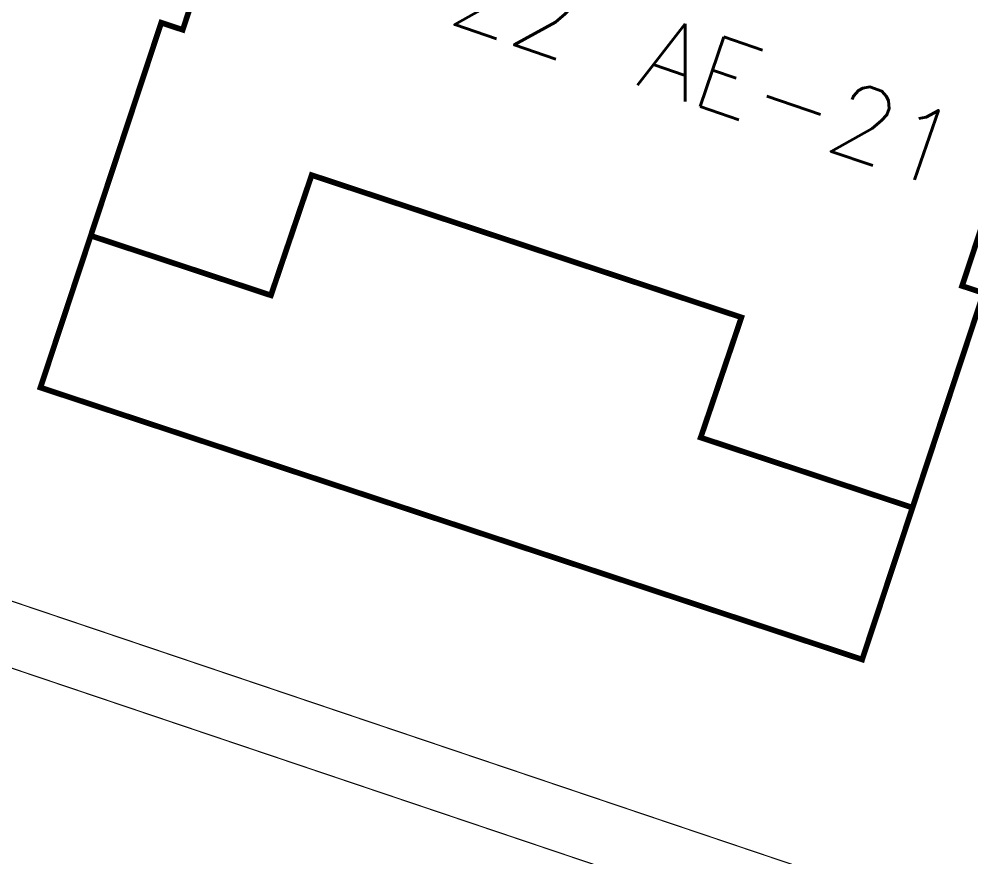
# Model space of a CAD drawing. Header units: inches. Extents: x 350994 to 353538, y 1581369 to 1583842.
# Drawn here: x 351429.25 to 351446.09, y 1583231.37 to 1583246.19 of the extents above; entities that cross this region are included whole.
import ezdxf
from ezdxf.enums import TextEntityAlignment as Align

# ---------------------------------------------------------------- set-up
doc = ezdxf.new("R2010")
doc.units = ezdxf.units.IN
doc.header["$MEASUREMENT"] = 0
for name, pattern in [('1', [0]), ('ACAD_ISO03W100', [30, 12, -18]), ('DASHDOTX2', [2, 1, -0.5, 0, -0.5])]:
    doc.linetypes.add(name, pattern=pattern)
for name, color, linetype in [('BOUNDARY', 5, 'Continuous'), ('BULDING', 5, '1'), ('CULVERT', 255, '1'), ('CW', 94, '1')]:
    doc.layers.add(name, color=color, linetype=linetype)
doc.styles.add('ROMANS', font='ROMANS.shx')

msp = doc.modelspace()

# ---------------------------------------------------------------- linework, layer by layer
at = {"layer": 'BOUNDARY', "lineweight": 5, "const_width": 0.1, "elevation": 100.418}
msp.add_lwpolyline([(351448.326, 1583247.42), (351447.038, 1583243.527), (351446.658, 1583243.653), (351445.935, 1583241.47), (351446.315, 1583241.344), (351445.058, 1583237.547), (351445.058, 1583237.547), (351441.311, 1583238.787), (351442.032, 1583240.914), (351434.43, 1583243.431), (351433.709, 1583241.304), (351430.522, 1583242.359), (351430.522, 1583242.359), (351430.522, 1583242.359), (351430.522, 1583242.359), (351431.769, 1583246.128), (351432.149, 1583246.002), (351432.872, 1583248.186)], dxfattribs=at)
at = {"layer": 'CULVERT', "color": 250, "linetype": 'DASHDOTX2', "lineweight": 5, "ltscale": 2, "const_width": 0.02}
for points in [[(351567.114, 1583218.213), (351558.244, 1583191.154), (351387.534, 1583248.736), (351393.827, 1583272.769)], [(351564.207, 1583219.026), (351555.73, 1583193.167), (351389.414, 1583249.294), (351395.709, 1583272.041)]]:
    msp.add_lwpolyline(points, dxfattribs=at)
at = {"layer": 'CW', "linetype": 'ACAD_ISO03W100', "lineweight": 5, "ltscale": 0.1, "const_width": 0.1, "elevation": 100.418}
msp.add_lwpolyline([(351445.058, 1583237.547), (351444.168, 1583234.86), (351429.632, 1583239.672), (351430.522, 1583242.359)], dxfattribs=at)

# ---------------------------------------------------------------- texts
at = {"layer": 'BULDING', "color": 0, "linetype": 'Continuous', "lineweight": 9, "style": 'ROMANS'}
for s, p in [('AE-22', (351436.406, 1583246.972, -8.051)), ('AE-21', (351443.065, 1583244.728, -8.051))]:
    msp.add_text(s, height=1.3, rotation=341.0931, dxfattribs=at).set_placement(p, align=Align.MIDDLE_CENTER)

doc.saveas('drawing.dxf')
